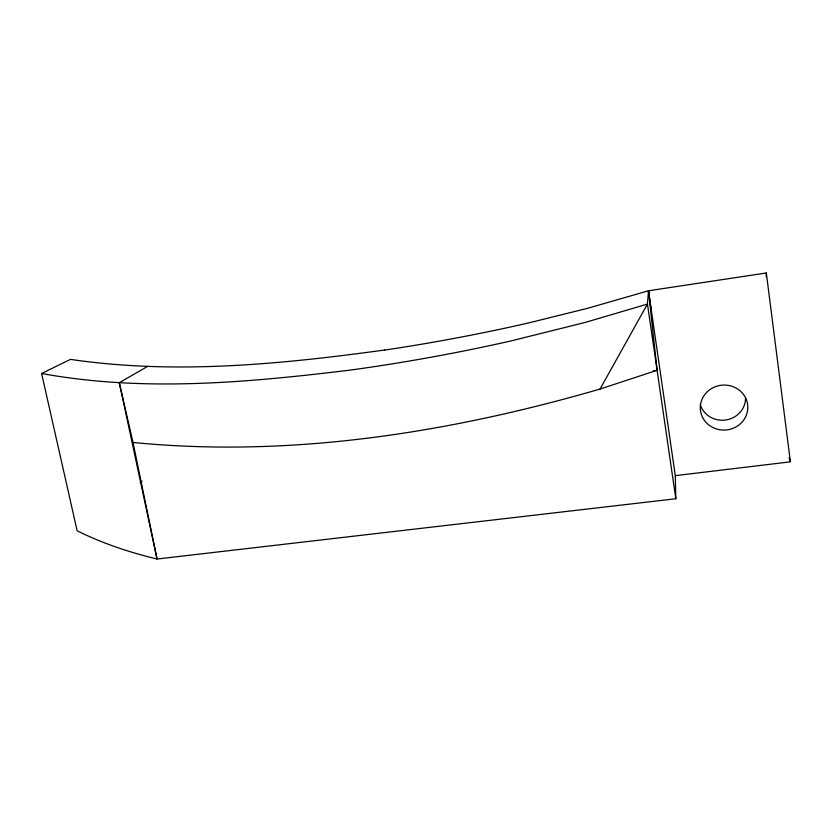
<?xml version="1.0" encoding="UTF-8"?>
<svg xmlns="http://www.w3.org/2000/svg" width="832" height="832" viewBox="0 0 832 832"><rect width="100%" height="100%" fill="white"/><g stroke="black" fill="none" stroke-linecap="round" stroke-linejoin="round"><path stroke-width="1.25" d="M766.293 276.869L766.324 272.979L648.492 290.774L587.486 308.339L530.15 322.556A261.83 35.402 -10.3 0 1 384.405 350.126M147.638 366.413L119.298 382.689L133.006 442.458C290.181 458.006 449.134 432.806 600.028 389.064L647.452 304.075L648.492 290.774L675.293 475.644L675.834 498.753L157.05 559.021C129.542 552.396 102.492 543.431 77.137 530.774L41.6 373.485L70.502 359.372C174.699 374.785 280.769 364.25 384.478 350.043M140.161 482.664L142.158 481.094M651.373 311.75L648.492 290.774L657.103 370.282L600.028 389.064M653.286 370.812L657.103 370.282M347.246 370.448C246.168 382.699 142.511 392.038 41.6 373.485M675.293 475.644L790.4 461.833L766.324 272.979M789.131 457.818L790.244 461.334M119.298 382.689L157.05 559.021L133.006 442.458M675.834 498.753L647.452 304.075L585.094 322.462L511.243 340.87A275.829 39.291 -10.3 0 1 347.152 370.51M745.545 397.571A23.109 21.892 -5.2 0 1 725.972 419.962A23.109 21.892 -5.2 0 1 700.263 404.612M712.691 427.43A23.785 22.506 -4.4 0 0 747.822 406.817A23.785 22.506 -4.4 0 0 711.651 388.471A23.785 22.506 -4.4 0 0 712.691 427.43"/></g></svg>
